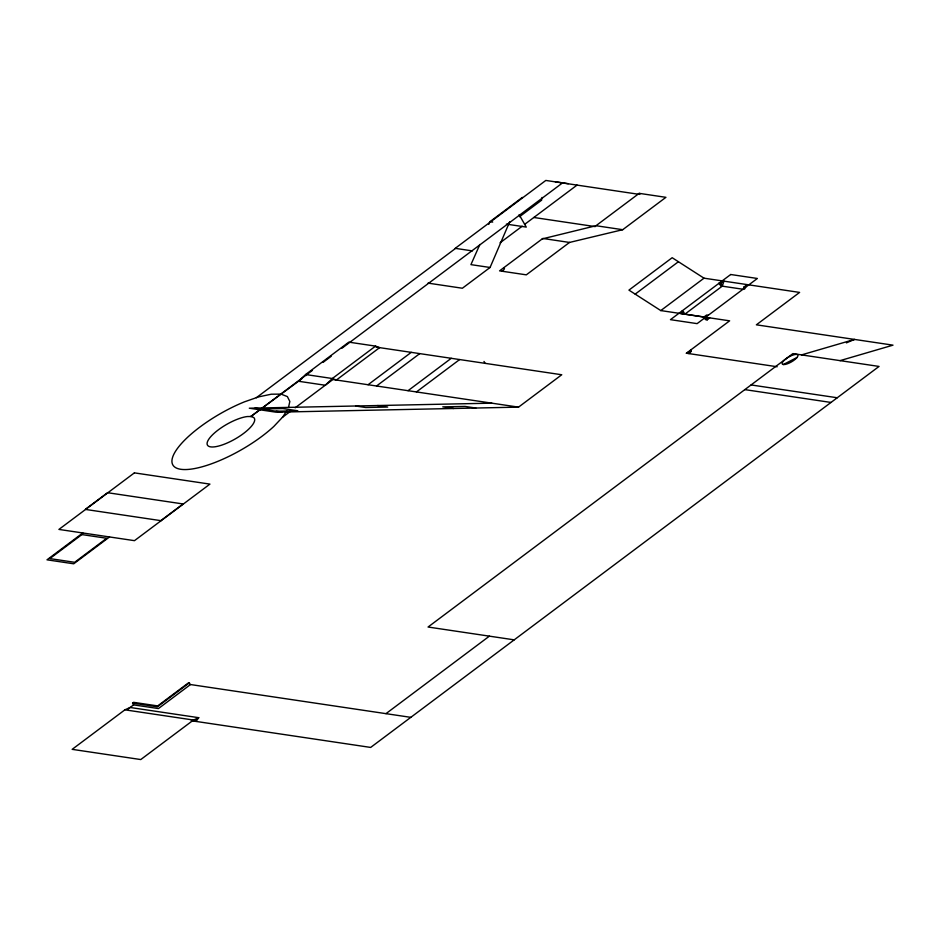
<?xml version="1.0" encoding="UTF-8"?>
<svg xmlns="http://www.w3.org/2000/svg" width="940" height="940" viewBox="0 0 940 940"><rect width="100%" height="100%" fill="white"/><g stroke="black" fill="none" stroke-linecap="round" stroke-linejoin="round"><path stroke-width="1.41" d="M509.727 221.699L490.069 267.477L462.374 288.239L427.982 283.116M541.475 200.267L542.098 197.435M288.545 407.243L289.837 401.462L287.37 396.586L281.26 394.201M479.858 244.494L470.928 264.634L490.069 267.477M488.777 224.366L489.963 221.675L522.358 197.4M286.735 410.815L282.834 416.902L273.846 426.431A66.893 20.892 -29.8 0 1 174.429 466.804A66.893 20.892 -29.8 0 1 244.424 401.85L258.817 396.833L271.308 394.201L280.708 394.119M491.796 403.166L249.3 408.207L276.031 412.19L518.528 407.137L561.744 374.755L376.129 347.119L375.554 346.12L332.337 378.514L325.252 385.247L298.521 381.264L305.606 374.531L348.822 342.148L375.554 346.12L379.607 347.636L336.391 380.019L332.337 378.514L305.606 374.531L306.181 375.518M542.239 238.901L595.995 225.718L622.715 229.701L665.92 197.329L639.2 193.346L595.995 225.718M85.469 509.269L107.748 492.572M256.35 397.702L455.571 248.395M82.814 532.968L47 559.817L73.731 563.8L109.545 536.952M312.433 370.348L250.816 416.526L301.799 378.808M323.007 362.417L331.221 356.26M341.796 348.34L562.508 182.924M519.514 216.729L541.499 200.255M500.068 242.802L522.205 226.211M524.532 224.46L577.054 185.098M282.423 417.337L290.531 411.274M295.16 407.796L332.913 379.502L518.528 407.137M161.01 520.513L183.288 503.816M368.057 384.742L411.274 352.347M376.529 385.999L419.745 353.616M408.042 390.688L451.259 358.305M416.42 391.945L459.637 359.55M635.17 294.126L678.41 261.731M190.491 684.543L158.437 708.56L133.609 704.871L132.599 703.096L133.621 702.333L157.697 705.917L188.717 682.663L190.491 684.543L410.804 717.349M124.903 709.829L72.169 749.345L140.765 759.555L193.487 720.04L198.716 717.69L130.119 707.479L124.903 709.829L193.487 720.04L196.025 721.427L198.716 717.69L194.11 721.133L193.487 720.04M127.828 709.207L133.609 704.871M704.013 278.181L672.17 257.713L628.931 290.119L660.785 310.576L704.013 278.181L799.599 292.411L756.371 324.817L893 345.156L840.066 360.631M720.158 285.067L718.971 283.304L720.757 283.575L723.988 281.154L722.237 286.159L684.849 314.183L683.368 311.587L680.748 313.549L705.164 317.203M189.481 682.781L157.427 706.798L132.599 703.096M744.95 288.756L743.963 287.029L747.194 284.608M708.231 315.288L706.575 315.041L703.954 317.015L705.447 319.6L707.091 319.847L709.712 317.885M777.157 366.753L686.388 353.228L729.628 320.834L660.785 310.576M385.976 713.648L489.376 636.157M686.388 353.228L691.229 350.749L690.512 350.15M783.29 364.532L797.038 357.482M846.411 342.877L854.484 339.422L801.55 354.897M622.715 229.701L569.511 242.438L526.318 274.844L499.575 270.861L542.827 238.454L569.663 242.461M261.144 409.006L282.799 408.548L297.804 410.78L276.149 411.238M555.305 181.772L568.289 183.7M638.401 194.239L545.811 180.445L455.207 248.336L472.362 250.898M533.85 217.481L595.208 226.611M489.963 221.675L492.701 222.087M506.378 224.12L526.259 227.081L519.139 214.649M743.963 287.029L745.62 287.276M720.757 285.936L743.998 289.403M681.582 311.328L683.368 311.587M751.084 384.942L837.235 397.761M744.832 389.618L830.984 402.449M475.816 408.031L465.053 406.433L442.752 406.867L453.679 408.489M377.586 405.539L387.703 407.044L365.695 407.502L355.579 405.998M255.01 408.089L281.753 412.072M107.853 492.748L183.382 504.005M85.575 509.445L161.116 520.689M514.204 639.846L428.064 627.027L792.89 353.605L879.041 366.436L370.666 747.429L191.255 720.71M718.971 283.304L722.237 286.159L720.757 283.575M639.2 193.346L639.823 194.451M706.022 316.945L707.503 319.541M705.611 317.25L707.091 319.847M484.006 361.442L485.099 363.345M332.337 378.514L332.913 379.502M691.229 350.749A5.499 1.716 -29.8 0 1 688.938 353.616M503.711 267.771A5.499 1.716 -29.8 0 1 502.148 271.237M785.864 358.845L784.254 360.185A9.001 2.808 -29.8 0 0 786.909 363.968A9.001 2.808 -29.8 0 0 797.966 355.684A9.001 2.808 -29.8 0 0 787.755 357.564L785.864 358.845M134.397 472.867L58.926 529.42L134.467 540.664L209.925 484.112L134.397 472.867M81.886 534.578L49.832 558.595L74.66 562.296L106.713 538.268L81.886 534.578M730.709 274.504L670.455 319.659L697.104 323.63L757.358 278.475L730.709 274.504M251.145 416.514L247.22 416.549A27.013 8.437 -29.8 0 0 209.021 438.874A27.013 8.437 -29.8 0 0 229.548 441.929A27.013 8.437 -29.8 0 0 253.706 417.524L251.145 416.514"/></g></svg>
